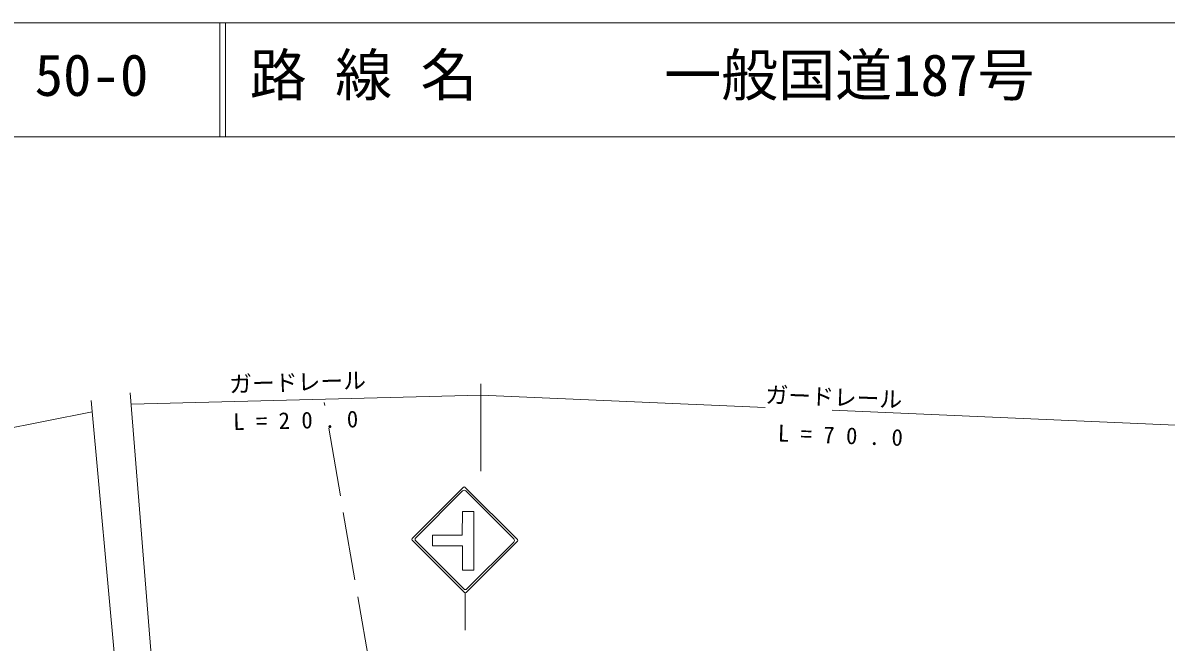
# Model space of a CAD drawing. Units: millimetres, scale not verified. Extents: x 69965 to 709965, y -3686 to 356314.
# Drawn here: x 190452 to 290731, y 302032 to 356314 of the extents above; entities that cross this region are included whole.
import ezdxf
from ezdxf.enums import TextEntityAlignment as Align

# ---------------------------------------------------------------- set-up
doc = ezdxf.new("R2010")
doc.units = ezdxf.units.MM
doc.header["$LTSCALE"] = 1000
doc.linetypes.add('DASHED', pattern=[7.5, 6, -1.5])
for name, color, linetype, lineweight in [('S-BGD', 7, 'Continuous', 13), ('S-TTL', 2, 'Continuous', 13), ('S-TTL-TXT', 7, 'Continuous', 13)]:
    doc.layers.add(name, color=color, linetype=linetype, lineweight=lineweight)
doc.styles.add('ＭＳ ゴシック', font='')
doc.styles.get('ＭＳ ゴシック').set_extended_font_data('MS Gothic')

msp = doc.modelspace()

# ---------------------------------------------------------------- linework, layer by layer
at = {"layer": 'S-BGD'}
for p, q in [((230634, 324682), (230634, 317022)), ((196445, 323218), (199572, 288993)), ((199861, 323895), (202551, 290236)), ((199940, 322902), (230634, 323682)), ((230634, 323682), (255552, 322605)), ((138049, 310623), (196536, 322226)), ((261426, 322352), (296855, 320821)), ((229090, 315616), (224587, 311114)), ((229019, 315290), (224913, 311184)), ((233833, 311014), (229231, 315616)), ((233507, 311085), (229302, 315290)), ((228979, 311421), (229002, 313487)), ((229002, 313487), (230000, 313487)), ((230000, 308335), (230000, 313487)), ((224587, 310972), (229189, 306370)), ((224913, 310901), (229119, 306696)), ((226392, 311421), (228979, 311421)), ((226392, 310468), (226392, 311421)), ((229331, 306370), (233833, 310873)), ((226392, 310468), (229024, 310468)), ((229002, 310468), (229002, 308335)), ((233507, 310802), (229401, 306696)), ((229002, 308335), (230000, 308335)), ((229261, 306341), (229261, 303067))]:
    msp.add_line(p, q, dxfattribs=at)
at = {"layer": 'S-BGD', "linetype": 'DASHED'}
for p, q in [((216890, 323051), (216938, 322774)), ((217282, 320782), (221453, 296595))]:
    msp.add_line(p, q, dxfattribs=at)
at = {"layer": 'S-BGD'}
for centre, radius, start, end in [((229160, 315149), 200, 45, 135), ((229160, 315545), 100, 45, 135), ((224658, 311043), 100, 135, 225), ((225054, 311043), 200, 135, 225), ((233366, 310943), 200, 315, 45), ((233762, 310943), 100, 315, 45), ((229260, 306837), 200, 225, 315), ((229260, 306441), 100, 225, 315)]:
    msp.add_arc(centre, radius, start, end, dxfattribs=at)
at = {"layer": 'S-TTL'}
for p, q in [((709965, 356314), (69965, 356314)), ((207715, 356314), (207715, 346314)), ((208215, 356314), (208215, 346314)), ((69965, 346314), (709965, 346314))]:
    msp.add_line(p, q, dxfattribs=at)

# ---------------------------------------------------------------- texts
at = {"layer": 'S-BGD', "style": 'ＭＳ ゴシック'}
for rotation, p in [(1.7, (208584, 323472)), (357.9, (255550, 322567))]:
    msp.add_text('ガードレール', height=1466, rotation=rotation, dxfattribs=at).set_placement(p, align=Align.BOTTOM_LEFT)
at = {"layer": 'S-BGD', "char_height": 1466, "attachment_point": 7, "style": 'ＭＳ ゴシック'}
for s, insert, rotation in [('\\T2;L=20.0', (208913, 320592), 1.3), ('\\T2;L=70.0', (256650, 319604), 357.9)]:
    msp.add_mtext(s, dxfattribs=dict(at, insert=insert, rotation=rotation))
at = {"layer": 'S-TTL-TXT', "style": 'ＭＳ ゴシック'}
for s, p in [('路 線 名', (210344, 348814)), ('一般国道187号', (246699, 348814)), ('50-0', (191486, 348814))]:
    msp.add_text(s, height=3666, dxfattribs=at).set_placement(p, align=Align.BOTTOM_LEFT)

doc.saveas('drawing.dxf')
